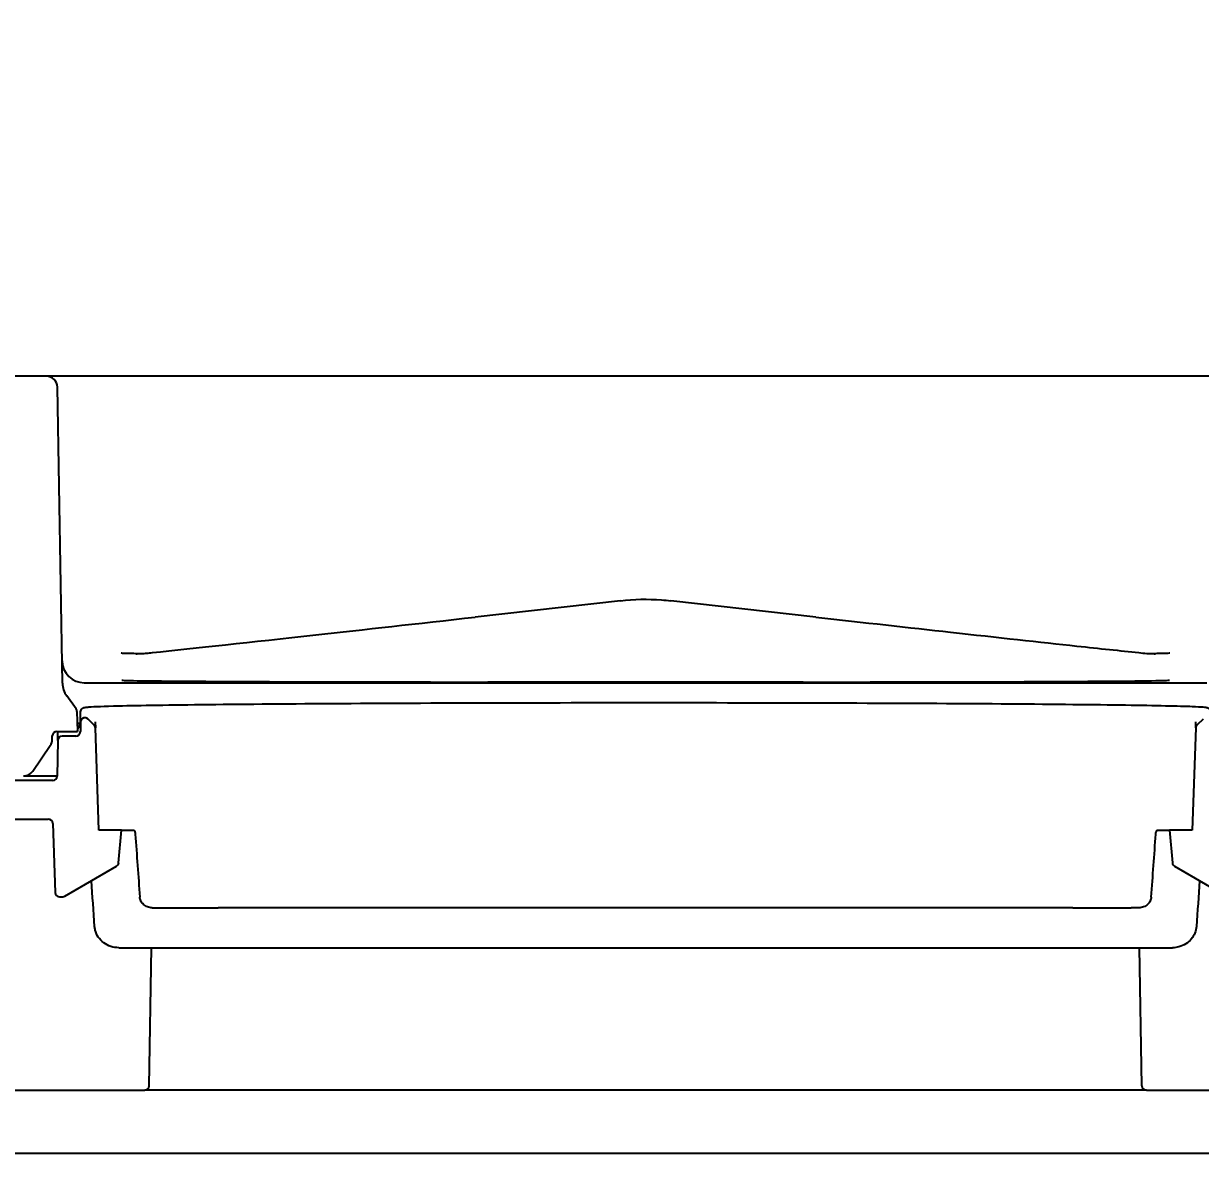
# Model space of a CAD drawing. Header units: millimetres. Extents: x 68 to 2000, y 100 to 2870.
# Drawn here: x 721.4 to 774.4, y 2695.2 to 2746 of the extents above; entities that cross this region are included whole.
import ezdxf

# ---------------------------------------------------------------- set-up
doc = ezdxf.new("R2010")
doc.units = ezdxf.units.MM
doc.header["$LTSCALE"] = 10
for name, color, linetype, lineweight in [('_Sichtbarkanten', 7, 'Continuous', 25), ('Bemaßung (ISO)', 7, 'Continuous', 25), ('Schraffur (ISO)', 7, 'Continuous', 13)]:
    doc.layers.add(name, color=color, linetype=linetype, lineweight=lineweight)
doc.styles.add('Notiztext (DIN)', font='verdana.ttf')
doc.dimstyles.new('Standard (DIN)', dxfattribs={"dimscale": 10, "dimtxt": 2.5, "dimasz": 2.5, "dimexe": 2, "dimexo": 4, "dimgap": 0.5, "dimtad": 1, "dimdec": 1, "dimrnd": 1e-08, "dimtxsty": 'Notiztext (DIN)', "dimcen": 0.09, "dimclrd": 256, "dimclre": 256, "dimclrt": 256, "dimadec": 0, "dimazin": 2, "dimtfac": 1, "dimtmove": 0, "dimatfit": 3, "dimfxl": 0, "dimtolj": 1, "dimtzin": 0, "dimlwd": -1, "dimlwe": -1, "dimarcsym": 0})

# ---------------------------------------------------------------- blocks, each defined once
blk = doc.blocks.new('*D81')
at = {"layer": 'Bemaßung (ISO)', "transparency": 16777216}
for p, q in [((689.279, 2770.16), (689.279, 2816.027)), ((799.279, 2770.16), (799.279, 2816.027)), ((774.279, 2796.027), (714.279, 2796.027))]:
    blk.add_line(p, q, dxfattribs=at)
for points in [[(714.279, 2800.194), (714.279, 2791.861), (689.279, 2796.027)], [(774.279, 2800.194), (774.279, 2791.861), (799.279, 2796.027)]]:
    blk.add_solid(points, dxfattribs=at)
at = {"layer": 'Defpoints', "color": 0, "transparency": 16777216}
for p in [(689.279, 2796.027), (689.279, 2730.16), (799.279, 2730.16)]:
    blk.add_point(p, dxfattribs=at)
at = {"layer": 'Bemaßung (ISO)', "transparency": 16777216, "insert": (717.242, 2827.052), "char_height": 25, "attachment_point": 1, "style": 'Notiztext (DIN)'}
blk.add_mtext('\\A1;110', dxfattribs=at)

msp = doc.modelspace()

# ---------------------------------------------------------------- hatches: boundary and pattern name
at = {"layer": 'Schraffur (ISO)'}
h = msp.add_hatch(dxfattribs=at)
h.set_pattern_fill('ANSI31', color=256, scale=254, angle=15, style=0)
h.set_pattern_definition([(60, (0, 0), (-27.4963, 15.875), [])])
edge = h.paths.add_edge_path()
edge.add_line((703.759, 2709.647), (703.917, 2715.673))
edge.add_ellipse((704.417, 2715.66), major_axis=(-0.5, 0.013), ratio=1, start_angle=271.5, end_angle=360, ccw=False)
edge.add_line((704.417, 2716.16), (718.345, 2716.16))
edge.add_ellipse((718.345, 2715.66), major_axis=(0, 0.5), ratio=1, start_angle=271, end_angle=360, ccw=False)
edge.add_line((718.845, 2715.669), (718.885, 2713.352))
edge.add_ellipse((719.385, 2713.36), major_axis=(-0.5, -0.009), ratio=1, start_angle=0, end_angle=89)
edge.add_line((719.385, 2712.86), (719.983, 2712.86))
edge.add_ellipse((719.983, 2712.66), major_axis=(0, 0.2), ratio=1, start_angle=271, end_angle=360, ccw=False)
edge.add_line((720.183, 2712.664), (720.188, 2712.357))
edge.add_ellipse((720.388, 2712.36), major_axis=(-0.2, -0.003), ratio=1, start_angle=0, end_angle=89)
edge.add_line((720.388, 2712.16), (721.416, 2712.16))
edge.add_ellipse((721.416, 2712.66), major_axis=(0, -0.5), ratio=1, start_angle=0, end_angle=55.6192)
edge.add_line((721.828, 2712.378), (722.621, 2713.536))
edge.add_ellipse((722.208, 2713.819), major_axis=(0.413, -0.282), ratio=1, start_angle=0, end_angle=33.3808)
edge.add_line((722.708, 2713.81), (722.711, 2713.964))
edge.add_ellipse((722.911, 2713.96), major_axis=(-0.2, 0.003), ratio=1, start_angle=271, end_angle=360, ccw=False)
edge.add_line((722.911, 2714.16), (723.839, 2714.16))
edge.add_line((723.839, 2714.16), (723.823, 2715.071))
edge.add_ellipse((723.623, 2715.067), major_axis=(0.162, 0.118), ratio=1, start_angle=324.9682, end_angle=360)
edge.add_line((723.785, 2715.185), (723.362, 2715.766))
edge.add_ellipse((724.171, 2716.354), major_axis=(-0.809, -0.588), ratio=1, start_angle=324.9682, end_angle=360, ccw=False)
edge.add_line((723.171, 2716.337), (722.938, 2729.669))
edge.add_ellipse((722.438, 2729.66), major_axis=(0.5, 0.009), ratio=1, start_angle=0, end_angle=89)
edge.add_line((722.438, 2730.16), (719.921, 2730.16))
edge.add_ellipse((719.921, 2729.66), major_axis=(0, 0.5), ratio=1, start_angle=0, end_angle=89)
edge.add_line((719.421, 2729.669), (719.279, 2721.567))
edge.add_line((719.279, 2721.567), (719.255, 2720.143))
edge.add_ellipse((718.255, 2720.16), major_axis=(1, -0.017), ratio=1, start_angle=349.463, end_angle=360, ccw=False)
edge.add_ellipse((718.255, 2720.16), major_axis=(0.98, -0.2), ratio=1, start_angle=281.537, end_angle=360, ccw=False)
edge.add_line((718.255, 2719.16), (701.904, 2719.16))
edge.add_ellipse((701.904, 2718.16), major_axis=(0, 1), ratio=1, start_angle=0, end_angle=88.5)
edge.add_line((700.904, 2718.187), (700.668, 2709.16))
edge.add_line((700.668, 2709.16), (703.259, 2709.16))
edge.add_ellipse((703.259, 2709.66), major_axis=(0, -0.5), ratio=1, start_angle=0, end_angle=88.5)
edge = h.paths.add_edge_path()
edge.add_line((782.929, 2716.36), (790.929, 2716.36))
edge.add_line((790.929, 2716.36), (790.929, 2716.16))
edge.add_line((790.929, 2716.16), (794.442, 2716.16))
edge.add_ellipse((794.442, 2715.66), major_axis=(0, 0.5), ratio=1, start_angle=271.5, end_angle=360, ccw=False)
edge.add_line((794.942, 2715.673), (795.1, 2709.647))
edge.add_ellipse((795.6, 2709.66), major_axis=(-0.5, -0.013), ratio=1, start_angle=0, end_angle=88.5)
edge.add_line((795.6, 2709.16), (798.191, 2709.16))
edge.add_line((798.191, 2709.16), (797.955, 2718.187))
edge.add_ellipse((796.955, 2718.16), major_axis=(1, 0.026), ratio=1, start_angle=0, end_angle=88.5)
edge.add_line((796.955, 2719.16), (780.604, 2719.16))
edge.add_ellipse((780.604, 2720.16), major_axis=(0, -1), ratio=1, start_angle=281.537, end_angle=360, ccw=False)
edge.add_ellipse((780.604, 2720.16), major_axis=(-0.98, -0.2), ratio=1, start_angle=349.463, end_angle=360, ccw=False)
edge.add_line((779.604, 2720.143), (779.579, 2721.567))
edge.add_line((779.579, 2721.567), (779.438, 2729.669))
edge.add_ellipse((778.938, 2729.66), major_axis=(0.5, 0.009), ratio=1, start_angle=0, end_angle=89)
edge.add_line((778.938, 2730.16), (776.421, 2730.16))
edge.add_ellipse((776.421, 2729.66), major_axis=(0, 0.5), ratio=1, start_angle=0, end_angle=89)
edge.add_line((775.921, 2729.669), (775.688, 2716.337))
edge.add_ellipse((774.688, 2716.354), major_axis=(0.809, -0.588), ratio=1, start_angle=0, end_angle=35.0318, ccw=False)
edge.add_line((775.497, 2715.766), (775.074, 2715.185))
edge.add_ellipse((775.236, 2715.067), major_axis=(-0.162, 0.118), ratio=1, start_angle=0, end_angle=35.0318)
edge.add_line((775.036, 2715.071), (775.02, 2714.16))
edge.add_line((775.02, 2714.16), (775.948, 2714.16))
edge.add_ellipse((775.948, 2713.96), major_axis=(0.2, 0.003), ratio=1, start_angle=0, end_angle=89, ccw=False)
edge.add_line((776.148, 2713.964), (776.151, 2713.81))
edge.add_ellipse((776.651, 2713.819), major_axis=(-0.5, -0.009), ratio=1, start_angle=0, end_angle=33.3808)
edge.add_line((776.238, 2713.536), (777.031, 2712.378))
edge.add_ellipse((777.443, 2712.66), major_axis=(-0.413, -0.282), ratio=1, start_angle=0, end_angle=55.6192)
edge.add_line((777.443, 2712.16), (778.471, 2712.16))
edge.add_ellipse((778.471, 2712.36), major_axis=(0, -0.2), ratio=1, start_angle=0, end_angle=89)
edge.add_line((778.671, 2712.357), (778.676, 2712.664))
edge.add_ellipse((778.876, 2712.66), major_axis=(-0.2, 0.003), ratio=1, start_angle=271, end_angle=360, ccw=False)
edge.add_line((778.876, 2712.86), (779.474, 2712.86))
edge.add_ellipse((779.474, 2713.36), major_axis=(0, -0.5), ratio=1, start_angle=0, end_angle=89)
edge.add_line((779.974, 2713.352), (780.014, 2715.669))
edge.add_ellipse((780.514, 2715.66), major_axis=(-0.5, 0.009), ratio=1, start_angle=271, end_angle=360, ccw=False)
edge.add_line((780.514, 2716.16), (782.929, 2716.16))
edge.add_line((782.929, 2716.16), (782.929, 2716.36))
h = msp.add_hatch(dxfattribs=at)
h.set_pattern_fill('ANSI31', color=256, scale=254, angle=90.0002, style=0)
h.set_pattern_definition([(135.0002, (0, 0), (-22.45056, -22.45072), [])])
edge = h.paths.add_edge_path()
edge.add_line((701.169, 2698.502), (701.292, 2705.519))
edge.add_spline(control_points=[(701.292, 2705.519), (701.293, 2705.582), (701.306, 2705.644), (701.354, 2705.761), (701.39, 2705.815), (701.482, 2705.908), (701.538, 2705.946), (701.66, 2705.997), (701.726, 2706.01), (701.792, 2706.01)], knot_values=[-0.077926, -0.077926, -0.077926, -0.077926, -0.059095, -0.059095, -0.039837, -0.039837, -0.019808, -0.019808, -0.000018, -0.000018, -0.000018, -0.000018], degree=3, periodic=0)
edge.add_line((701.792, 2706.01), (704.591, 2706.01))
edge.add_ellipse((704.591, 2708.51), major_axis=(0, -2.5), ratio=1, start_angle=0, end_angle=89)
edge.add_line((707.091, 2708.467), (707.113, 2709.719))
edge.add_ellipse((707.613, 2709.71), major_axis=(-0.5, 0.009), ratio=1, start_angle=271, end_angle=360, ccw=False)
edge.add_line((707.613, 2710.21), (722.531, 2710.21))
edge.add_ellipse((722.531, 2710.01), major_axis=(0, 0.2), ratio=1, start_angle=272, end_angle=360, ccw=False)
edge.add_line((722.73, 2710.017), (722.839, 2706.918))
edge.add_ellipse((723.039, 2706.925), major_axis=(-0.2, -0.007), ratio=1, start_angle=0, end_angle=88)
edge.add_line((723.039, 2706.725), (723.178, 2706.725))
edge.add_ellipse((723.178, 2706.925), major_axis=(0, -0.2), ratio=1, start_angle=0, end_angle=30)
edge.add_line((723.278, 2706.752), (725.601, 2708.093))
edge.add_ellipse((725.501, 2708.267), major_axis=(0.1, -0.173), ratio=1, start_angle=0, end_angle=55)
edge.add_line((725.7, 2708.249), (725.829, 2709.725))
edge.add_line((725.829, 2709.725), (724.811, 2709.725))
edge.add_line((724.811, 2709.725), (724.65, 2714.33))
edge.add_ellipse((724.45, 2714.323), major_axis=(-0.007, 0.2), ratio=1, start_angle=270.0089, end_angle=314.0047)
edge.add_line((724.589, 2714.467), (724.32, 2714.726))
edge.add_ellipse((724.181, 2714.582), major_axis=(0, 0.2), ratio=1, start_angle=315.9689, end_angle=448.9657)
edge.add_line((723.981, 2714.586), (723.974, 2714.157))
edge.add_ellipse((723.774, 2714.16), major_axis=(0, -0.2), ratio=1, start_angle=359.9999, end_angle=449, ccw=False)
edge.add_line((723.774, 2713.96), (723.161, 2713.96))
edge.add_ellipse((723.161, 2713.76), major_axis=(0.003, 0.2), ratio=1, start_angle=0.9999, end_angle=89.9971)
edge.add_line((722.961, 2713.764), (722.933, 2712.157))
edge.add_ellipse((722.733, 2712.16), major_axis=(0.2, -0.003), ratio=1, start_angle=271, end_angle=360, ccw=False)
edge.add_line((722.733, 2711.96), (718.626, 2711.96))
edge.add_ellipse((718.626, 2712.16), major_axis=(0, -0.2), ratio=1, start_angle=271, end_angle=360, ccw=False)
edge.add_line((718.426, 2712.157), (718.42, 2712.514))
edge.add_ellipse((718.22, 2712.51), major_axis=(0.2, 0.003), ratio=1, start_angle=0, end_angle=89)
edge.add_line((718.22, 2712.71), (706.032, 2712.71))
edge.add_ellipse((706.032, 2710.71), major_axis=(0, 2), ratio=1, start_angle=0, end_angle=88)
edge.add_line((704.033, 2710.78), (703.994, 2709.675))
edge.add_ellipse((702.995, 2709.71), major_axis=(0.999, -0.035), ratio=1, start_angle=272, end_angle=360, ccw=False)
edge.add_line((702.995, 2708.71), (693.582, 2708.71))
edge.add_spline(control_points=[(693.582, 2708.71), (693.461, 2708.71), (693.34, 2708.699), (693.072, 2708.65), (692.926, 2708.606), (692.551, 2708.443), (692.336, 2708.296), (691.97, 2707.924), (691.824, 2707.7), (691.635, 2707.228), (691.586, 2706.988), (691.582, 2706.745)], knot_values=[-0.317719, -0.317719, -0.317719, -0.317719, -0.28141, -0.28141, -0.235928, -0.235928, -0.158644, -0.158644, -0.0792, -0.0792, -0.006218, -0.006218, -0.006218, -0.006218], degree=3, periodic=0)
edge.add_line((691.582, 2706.745), (691.429, 2698.01))
edge.add_line((691.429, 2698.01), (692.84, 2698.01))
edge.add_spline(control_points=[(692.84, 2698.01), (692.891, 2698.01), (692.942, 2698.018), (693.042, 2698.049), (693.09, 2698.074), (693.188, 2698.145), (693.233, 2698.194), (693.294, 2698.294), (693.313, 2698.34), (693.325, 2698.389)], knot_values=[-0.071228, -0.071228, -0.071228, -0.071228, -0.055992, -0.055992, -0.039804, -0.039804, -0.019813, -0.019813, -0.004809, -0.004809, -0.004809, -0.004809], degree=3, periodic=0)
edge.add_line((693.325, 2698.389), (694.09, 2701.436))
edge.add_spline(control_points=[(694.09, 2701.436), (694.137, 2701.621), (694.173, 2701.808), (694.223, 2702.186), (694.237, 2702.376), (694.24, 2702.567)], knot_values=[-0.114374, -0.114374, -0.114374, -0.114374, -0.057212, -0.057212, -0.000059, -0.000059, -0.000059, -0.000059], degree=3, periodic=0)
edge.add_line((694.24, 2702.567), (694.292, 2705.519))
edge.add_spline(control_points=[(694.292, 2705.519), (694.293, 2705.582), (694.306, 2705.644), (694.354, 2705.761), (694.39, 2705.815), (694.482, 2705.908), (694.538, 2705.946), (694.66, 2705.997), (694.726, 2706.01), (694.792, 2706.01)], knot_values=[-0.077915, -0.077915, -0.077915, -0.077915, -0.059094, -0.059094, -0.039837, -0.039837, -0.019808, -0.019808, -0.000002, -0.000002, -0.000002, -0.000002], degree=3, periodic=0)
edge.add_line((694.792, 2706.01), (698.067, 2706.01))
edge.add_spline(control_points=[(698.067, 2706.01), (698.105, 2706.01), (698.143, 2706.006), (698.22, 2705.988), (698.258, 2705.974), (698.352, 2705.926), (698.404, 2705.886), (698.489, 2705.787), (698.522, 2705.729), (698.558, 2705.618), (698.566, 2705.569), (698.567, 2705.519)], knot_values=[-0.082684, -0.082684, -0.082684, -0.082684, -0.071275, -0.071275, -0.05908, -0.05908, -0.039637, -0.039637, -0.019781, -0.019781, -0.00481, -0.00481, -0.00481, -0.00481], degree=3, periodic=0)
edge.add_line((698.567, 2705.519), (698.619, 2702.567))
edge.add_spline(control_points=[(698.619, 2702.567), (698.622, 2702.376), (698.636, 2702.186), (698.686, 2701.808), (698.722, 2701.621), (698.768, 2701.436)], knot_values=[-0.119116, -0.119116, -0.119116, -0.119116, -0.061968, -0.061968, -0.004817, -0.004817, -0.004817, -0.004817], degree=3, periodic=0)
edge.add_line((698.768, 2701.436), (699.534, 2698.389))
edge.add_spline(control_points=[(699.534, 2698.389), (699.542, 2698.355), (699.554, 2698.322), (699.593, 2698.242), (699.625, 2698.197), (699.71, 2698.111), (699.765, 2698.074), (699.887, 2698.023), (699.953, 2698.01), (700.019, 2698.01)], knot_values=[-0.066463, -0.066463, -0.066463, -0.066463, -0.056025, -0.056025, -0.039631, -0.039631, -0.019833, -0.019833, -0.000038, -0.000038, -0.000038, -0.000038], degree=3, periodic=0)
edge.add_line((700.019, 2698.01), (700.669, 2698.01))
edge.add_spline(control_points=[(700.669, 2698.01), (700.732, 2698.01), (700.794, 2698.022), (700.912, 2698.069), (700.967, 2698.103), (701.062, 2698.194), (701.101, 2698.249), (701.154, 2698.37), (701.168, 2698.436), (701.169, 2698.502)], knot_values=[-0.077919, -0.077919, -0.077919, -0.077919, -0.059095, -0.059095, -0.039837, -0.039837, -0.019808, -0.019808, 0, 0, 0, 0], degree=3, periodic=0)
edge = h.paths.add_edge_path()
edge.add_line((774.539, 2714.726), (774.27, 2714.467))
edge.add_ellipse((774.409, 2714.323), major_axis=(0.007, 0.2), ratio=1, start_angle=45.9953, end_angle=89.9911)
edge.add_line((774.209, 2714.33), (774.048, 2709.725))
edge.add_line((774.048, 2709.725), (773.029, 2709.725))
edge.add_line((773.029, 2709.725), (773.159, 2708.249))
edge.add_ellipse((773.358, 2708.267), major_axis=(-0.199, -0.017), ratio=1, start_angle=0, end_angle=55)
edge.add_line((773.258, 2708.093), (775.581, 2706.752))
edge.add_ellipse((775.681, 2706.925), major_axis=(-0.1, -0.173), ratio=1, start_angle=0, end_angle=30)
edge.add_line((775.681, 2706.725), (775.82, 2706.725))
edge.add_ellipse((775.82, 2706.925), major_axis=(0, -0.2), ratio=1, start_angle=0, end_angle=88)
edge.add_line((776.02, 2706.918), (776.128, 2710.017))
edge.add_ellipse((776.328, 2710.01), major_axis=(-0.2, 0.007), ratio=1, start_angle=272, end_angle=360, ccw=False)
edge.add_line((776.328, 2710.21), (781.429, 2710.21))
edge.add_line((781.429, 2710.21), (781.429, 2710.01))
edge.add_line((781.429, 2710.01), (787.429, 2710.01))
edge.add_line((787.429, 2710.01), (787.429, 2710.21))
edge.add_line((787.429, 2710.21), (791.246, 2710.21))
edge.add_ellipse((791.246, 2709.71), major_axis=(0, 0.5), ratio=1, start_angle=271, end_angle=360, ccw=False)
edge.add_line((791.746, 2709.719), (791.768, 2708.467))
edge.add_ellipse((794.268, 2708.51), major_axis=(-2.5, -0.044), ratio=1, start_angle=0, end_angle=89)
edge.add_line((794.268, 2706.01), (797.067, 2706.01))
edge.add_spline(control_points=[(797.067, 2706.01), (797.13, 2706.01), (797.192, 2705.999), (797.31, 2705.952), (797.365, 2705.917), (797.46, 2705.827), (797.499, 2705.772), (797.552, 2705.65), (797.566, 2705.585), (797.567, 2705.519)], knot_values=[-0.077908, -0.077908, -0.077908, -0.077908, -0.059094, -0.059094, -0.039837, -0.039837, -0.019808, -0.019808, 0, 0, 0, 0], degree=3, periodic=0)
edge.add_line((797.567, 2705.519), (797.69, 2698.502))
edge.add_spline(control_points=[(797.69, 2698.502), (797.691, 2698.439), (797.704, 2698.377), (797.752, 2698.26), (797.788, 2698.206), (797.88, 2698.112), (797.936, 2698.074), (798.058, 2698.023), (798.124, 2698.01), (798.19, 2698.01)], knot_values=[-0.077923, -0.077923, -0.077923, -0.077923, -0.059094, -0.059094, -0.039837, -0.039837, -0.019808, -0.019808, -0.000004, -0.000004, -0.000004, -0.000004], degree=3, periodic=0)
edge.add_line((798.19, 2698.01), (798.84, 2698.01))
edge.add_spline(control_points=[(798.84, 2698.01), (798.891, 2698.01), (798.942, 2698.018), (799.042, 2698.05), (799.09, 2698.074), (799.188, 2698.145), (799.233, 2698.194), (799.294, 2698.294), (799.313, 2698.34), (799.325, 2698.389)], knot_values=[-0.071234, -0.071234, -0.071234, -0.071234, -0.055982, -0.055982, -0.039804, -0.039804, -0.019813, -0.019813, -0.004811, -0.004811, -0.004811, -0.004811], degree=3, periodic=0)
edge.add_line((799.325, 2698.389), (800.09, 2701.436))
edge.add_spline(control_points=[(800.09, 2701.436), (800.135, 2701.613), (800.17, 2701.793), (800.221, 2702.17), (800.237, 2702.368), (800.24, 2702.567)], knot_values=[-0.114349, -0.114349, -0.114349, -0.114349, -0.059591, -0.059591, -0.000054, -0.000054, -0.000054, -0.000054], degree=3, periodic=0)
edge.add_line((800.24, 2702.567), (800.292, 2705.519))
edge.add_spline(control_points=[(800.292, 2705.519), (800.292, 2705.541), (800.294, 2705.562), (800.303, 2705.624), (800.314, 2705.664), (800.354, 2705.761), (800.39, 2705.815), (800.482, 2705.908), (800.538, 2705.946), (800.66, 2705.997), (800.726, 2706.01), (800.792, 2706.01)], knot_values=[-0.077884, -0.077884, -0.077884, -0.077884, -0.071355, -0.071355, -0.059094, -0.059094, -0.039837, -0.039837, -0.019808, -0.019808, -0.000005, -0.000005, -0.000005, -0.000005], degree=3, periodic=0)
edge.add_line((800.792, 2706.01), (804.067, 2706.01))
edge.add_spline(control_points=[(804.067, 2706.01), (804.13, 2706.01), (804.192, 2705.999), (804.31, 2705.952), (804.365, 2705.917), (804.46, 2705.827), (804.499, 2705.772), (804.552, 2705.65), (804.566, 2705.585), (804.567, 2705.519)], knot_values=[-0.077913, -0.077913, -0.077913, -0.077913, -0.059094, -0.059094, -0.039837, -0.039837, -0.019808, -0.019808, 0, 0, 0, 0], degree=3, periodic=0)
edge.add_line((804.567, 2705.519), (804.619, 2702.567))
edge.add_spline(control_points=[(804.619, 2702.567), (804.622, 2702.384), (804.635, 2702.202), (804.683, 2701.824), (804.72, 2701.629), (804.768, 2701.436)], knot_values=[-0.114369, -0.114369, -0.114369, -0.114369, -0.0596, -0.0596, -0.000051, -0.000051, -0.000051, -0.000051], degree=3, periodic=0)
edge.add_line((804.768, 2701.436), (805.534, 2698.389))
edge.add_spline(control_points=[(805.534, 2698.389), (805.542, 2698.355), (805.554, 2698.322), (805.593, 2698.242), (805.625, 2698.197), (805.71, 2698.111), (805.765, 2698.074), (805.887, 2698.023), (805.953, 2698.01), (806.018, 2698.01)], knot_values=[-0.066483, -0.066483, -0.066483, -0.066483, -0.056035, -0.056035, -0.039632, -0.039632, -0.019833, -0.019833, -0.000062, -0.000062, -0.000062, -0.000062], degree=3, periodic=0)
edge.add_line((806.018, 2698.01), (807.429, 2698.01))
edge.add_line((807.429, 2698.01), (807.277, 2706.745))
edge.add_spline(control_points=[(807.277, 2706.745), (807.273, 2706.996), (807.221, 2707.244), (807.027, 2707.713), (806.884, 2707.929), (806.517, 2708.303), (806.293, 2708.454), (805.803, 2708.658), (805.541, 2708.71), (805.277, 2708.71)], knot_values=[-0.311652, -0.311652, -0.311652, -0.311652, -0.236377, -0.236377, -0.159348, -0.159348, -0.079233, -0.079233, -0.000008, -0.000008, -0.000008, -0.000008], degree=3, periodic=0)
edge.add_line((805.277, 2708.71), (795.864, 2708.71))
edge.add_ellipse((795.864, 2709.71), major_axis=(0, -1), ratio=1, start_angle=272, end_angle=360, ccw=False)
edge.add_line((794.865, 2709.675), (794.826, 2710.78))
edge.add_ellipse((792.827, 2710.71), major_axis=(1.999, 0.07), ratio=1, start_angle=0, end_angle=88)
edge.add_line((792.827, 2712.71), (780.639, 2712.71))
edge.add_ellipse((780.639, 2712.51), major_axis=(0, 0.2), ratio=1, start_angle=0, end_angle=89)
edge.add_line((780.439, 2712.514), (780.433, 2712.157))
edge.add_ellipse((780.233, 2712.16), major_axis=(0.2, -0.003), ratio=1, start_angle=271, end_angle=360, ccw=False)
edge.add_line((780.233, 2711.96), (776.126, 2711.96))
edge.add_ellipse((776.126, 2712.16), major_axis=(0, -0.2), ratio=1, start_angle=271, end_angle=360, ccw=False)
edge.add_line((775.926, 2712.157), (775.898, 2713.764))
edge.add_ellipse((775.698, 2713.76), major_axis=(-0.003, 0.2), ratio=1, start_angle=270.0029, end_angle=359.0001)
edge.add_line((775.698, 2713.96), (775.085, 2713.96))
edge.add_ellipse((775.085, 2714.16), major_axis=(0, -0.2), ratio=1, start_angle=271, end_angle=360.0001, ccw=False)
edge.add_line((774.885, 2714.157), (774.878, 2714.586))
edge.add_ellipse((774.678, 2714.582), major_axis=(0, 0.2), ratio=1, start_angle=271.0343, end_angle=404.0311)

# ---------------------------------------------------------------- linework, layer by layer
at = {"layer": '_Sichtbarkanten'}
for p, q in [((722.438, 2730.16), (719.921, 2730.16)), ((774.421, 2730.16), (724.438, 2730.16)), ((723.171, 2716.337), (722.938, 2729.669)), ((748.298, 2720.055), (741.759, 2719.317)), ((757.1, 2719.317), (750.561, 2720.055)), ((756.529, 2716.391), (742.329, 2716.391)), ((723.785, 2715.185), (723.362, 2715.766)), ((723.823, 2715.071), (723.839, 2714.16)), ((723.974, 2714.491), (723.983, 2715.048)), ((723.844, 2714.512), (723.839, 2714.16)), ((723.981, 2714.586), (723.974, 2714.157)), ((724.589, 2714.467), (724.32, 2714.726)), ((724.589, 2714.467), (724.589, 2714.467)), ((724.64, 2714.598), (724.65, 2714.33)), ((774.209, 2714.33), (774.219, 2714.598)), ((774.539, 2714.726), (774.27, 2714.467)), ((722.708, 2713.81), (722.711, 2713.964)), ((722.911, 2714.16), (723.839, 2714.16)), ((722.961, 2713.764), (722.967, 2714.098)), ((723.774, 2713.96), (723.161, 2713.96)), ((724.811, 2709.725), (724.65, 2714.33)), ((774.209, 2714.33), (774.048, 2709.725)), ((721.828, 2712.378), (722.621, 2713.536)), ((722.961, 2713.764), (722.933, 2712.157)), ((722.733, 2711.96), (718.626, 2711.96)), ((721.416, 2712.16), (722.933, 2712.16)), ((707.613, 2710.21), (722.531, 2710.21)), ((722.73, 2710.017), (722.839, 2706.918)), ((725.829, 2709.725), (724.811, 2709.725)), ((725.7, 2708.249), (725.829, 2709.725)), ((725.829, 2709.725), (726.368, 2709.725)), ((772.491, 2709.725), (773.029, 2709.725)), ((774.048, 2709.725), (773.029, 2709.725)), ((773.029, 2709.725), (773.159, 2708.249)), ((723.278, 2706.752), (725.601, 2708.093)), ((773.258, 2708.093), (775.581, 2706.752)), ((723.039, 2706.725), (723.178, 2706.725)), ((727.209, 2706.225), (727.555, 2706.225)), ((768.674, 2706.225), (730.184, 2706.225)), ((771.65, 2706.225), (771.304, 2706.225)), ((725.703, 2704.425), (727.601, 2704.425)), ((727.073, 2698.207), (727.181, 2704.425)), ((730.048, 2704.425), (768.811, 2704.425)), ((771.258, 2704.425), (773.156, 2704.425)), ((771.786, 2698.207), (771.678, 2704.425)), ((719.986, 2698.01), (726.873, 2698.01)), ((771.986, 2698.01), (778.873, 2698.01)), ((788.779, 2695.16), (708.779, 2695.16))]:
    msp.add_line(p, q, dxfattribs=at)
for centre, radius, start, end in [((722.438, 2729.66), 0.5, 1, 90), ((724.153, 2717.36), 1, 181, 270), ((724.171, 2716.354), 1, 180.9999, 216.0317), ((723.623, 2715.067), 0.2, 0.9999, 36.0317), ((722.911, 2713.96), 0.2, 90.0011, 179.0011), ((722.208, 2713.819), 0.5, 325.6192, 359), ((721.416, 2712.66), 0.5, 270, 325.6192), ((722.733, 2712.16), 0.2, 270, 359), ((722.531, 2710.01), 0.2, 2, 90), ((725.501, 2708.267), 0.2, 300, 355), ((773.358, 2708.267), 0.2, 185, 240), ((723.039, 2706.925), 0.2, 182, 270), ((723.178, 2706.925), 0.2, 270, 300), ((726.873, 2698.21), 0.2, 270, 359), ((771.986, 2698.21), 0.2, 181, 270)]:
    msp.add_arc(centre, radius, start, end, dxfattribs=at)
for centre, major_axis, ratio, start_param, end_param in [((749.994, 2715.091), (0.568, 4.964), 0.356092, 0.000541, 0.000545), ((728.843, 2714.512), (-5, 0), 0.008726, 6.181969, 6.283059), ((724.181, 2714.582), (0, 0.2), 0.999964, 5.51468, 7.83593), ((724.45, 2714.323), (-0.007, 0.2), 0.999962, 4.712545, 5.480397), ((774.409, 2714.323), (0.007, 0.2), 0.999962, 0.802788, 1.57064), ((723.161, 2713.76), (0.003, 0.2), 0.999962, 0.017453, 1.570746), ((723.167, 2714.094), (-0.2, 0.003), 0.999962, 6.282881, 6.283185), ((723.774, 2714.16), (0, -0.2), 0.999962, 6.283184, 7.836529), ((2728.64, 2850.547), (-2007.187, 0), 0.996195, 0.070576, 0.071998), ((-1229.781, 2850.547), (2007.187, 0), 0.996195, 6.211187, 6.212609), ((727.562, 2706.225), (-3.001, 0), 0.00001, 1.56831, 2.633746), ((771.297, 2706.225), (-3.001, 0), 0.00001, 0.507863, 1.573284)]:
    msp.add_ellipse(centre, major_axis=major_axis, ratio=ratio, start_param=start_param, end_param=end_param, dxfattribs=at)
for points, knots in [([(724.438, 2730.16), (724.323, 2730.16), (724.208, 2730.16), (724.094, 2730.16), (723.98, 2730.16), (723.866, 2730.16), (723.755, 2730.16), (723.645, 2730.16), (723.538, 2730.16), (723.436, 2730.16), (723.335, 2730.16), (723.24, 2730.16), (723.151, 2730.16), (723.062, 2730.16), (722.98, 2730.16), (722.905, 2730.16), (722.83, 2730.16), (722.763, 2730.16), (722.705, 2730.16), (722.646, 2730.16), (722.596, 2730.16), (722.557, 2730.16), (722.517, 2730.16), (722.487, 2730.16), (722.467, 2730.16), (722.448, 2730.16), (722.438, 2730.16), (722.438, 2730.16)], [0, 0, 0, 0, 0.111111, 0.111111, 0.111111, 0.222222, 0.222222, 0.222222, 0.333333, 0.333333, 0.333333, 0.444444, 0.444444, 0.444444, 0.555556, 0.555556, 0.555556, 0.666667, 0.666667, 0.666667, 0.777778, 0.777778, 0.777778, 0.888889, 0.888889, 0.888889, 1, 1, 1, 1]), ([(776.421, 2730.16), (776.421, 2730.16), (776.411, 2730.16), (776.392, 2730.16), (776.372, 2730.16), (776.342, 2730.16), (776.302, 2730.16), (776.263, 2730.16), (776.213, 2730.16), (776.154, 2730.16), (776.096, 2730.16), (776.028, 2730.16), (775.954, 2730.16), (775.879, 2730.16), (775.797, 2730.16), (775.708, 2730.16), (775.619, 2730.16), (775.524, 2730.16), (775.422, 2730.16), (775.321, 2730.16), (775.214, 2730.16), (775.104, 2730.16), (774.993, 2730.16), (774.879, 2730.16), (774.765, 2730.16), (774.65, 2730.16), (774.536, 2730.16), (774.421, 2730.16)], [0, 0, 0, 0, 0.111111, 0.111111, 0.111111, 0.222222, 0.222222, 0.222222, 0.333333, 0.333333, 0.333333, 0.444444, 0.444444, 0.444444, 0.555556, 0.555556, 0.555556, 0.666667, 0.666667, 0.666667, 0.777778, 0.777778, 0.777778, 0.888889, 0.888889, 0.888889, 1, 1, 1, 1]), ([(748.298, 2720.055), (748.901, 2720.123), (749.538, 2720.137), (750.287, 2720.083), (750.425, 2720.07), (750.561, 2720.055)], [0, 0, 0, 0, 0.1852799, 0.1852799, 0.2271027, 0.2271027, 0.2271027, 0.2271027]), ([(727.217, 2717.715), (729.141, 2717.919), (731.642, 2718.19), (736.727, 2718.752), (739.158, 2719.023), (741.759, 2719.317)], [0, 0, 0, 0, 1.152616, 1.152616, 1.993126, 1.993126, 1.993126, 1.993126]), ([(757.1, 2719.317), (759.265, 2719.073), (761.312, 2718.844), (765.29, 2718.402), (767.205, 2718.192), (769.881, 2717.903), (770.813, 2717.803), (771.642, 2717.715)], [0, 0, 0, 0, 0.699776, 0.699776, 1.50085, 1.50085, 1.997907, 1.997907, 1.997907, 1.997907]), ([(725.815, 2717.702), (725.815, 2717.702), (725.821, 2717.701), (725.869, 2717.698), (725.959, 2717.695), (726.251, 2717.687), (726.484, 2717.683), (726.779, 2717.679)], [0.1328815, 0.1328815, 0.1328815, 0.1328815, 0.1802876, 0.1802876, 0.3749347, 0.3749347, 0.6293764, 0.6293764, 0.6293764, 0.6293764]), ([(726.468, 2717.665), (726.468, 2717.665), (726.468, 2717.665), (726.472, 2717.665), (726.479, 2717.666), (726.503, 2717.666), (726.52, 2717.667), (726.574, 2717.668), (726.623, 2717.67), (726.732, 2717.676), (726.791, 2717.679), (726.926, 2717.688), (727.006, 2717.695), (727.129, 2717.706), (727.173, 2717.71), (727.217, 2717.715)], [0.1760195, 0.1760195, 0.1760195, 0.1760195, 0.180527, 0.180527, 0.1974998, 0.1974998, 0.212521, 0.212521, 0.2373036, 0.2373036, 0.2584372, 0.2584372, 0.283979, 0.283979, 0.2976026, 0.2976026, 0.2976026, 0.2976026]), ([(771.642, 2717.715), (771.766, 2717.702), (771.89, 2717.691), (772.072, 2717.679), (772.138, 2717.675), (772.251, 2717.67), (772.298, 2717.668), (772.357, 2717.666), (772.374, 2717.666), (772.389, 2717.665), (772.391, 2717.665), (772.391, 2717.665)], [0, 0, 0, 0, 0.0385995, 0.0385995, 0.0624386, 0.0624386, 0.0879482, 0.0879482, 0.1093175, 0.1093175, 0.1222554, 0.1222554, 0.1222554, 0.1222554]), ([(772.08, 2717.679), (772.45, 2717.684), (772.723, 2717.689), (772.953, 2717.697), (773.003, 2717.699), (773.038, 2717.701), (773.044, 2717.702), (773.044, 2717.702)], [0.2167752, 0.2167752, 0.2167752, 0.2167752, 0.5355906, 0.5355906, 0.6646718, 0.6646718, 0.7127552, 0.7127552, 0.7127552, 0.7127552]), ([(724.153, 2716.36), (724.463, 2716.36), (725.102, 2716.36), (726.124, 2716.36), (727.185, 2716.36), (728.292, 2716.36), (729.445, 2716.36), (730.651, 2716.36), (731.913, 2716.36), (733.225, 2716.36), (734.58, 2716.36), (736.008, 2716.36), (737.592, 2716.36), (739.439, 2716.36), (741.608, 2716.36), (744.059, 2716.36), (746.675, 2716.36), (749.314, 2716.36), (751.844, 2716.36), (753.396, 2716.36), (754.13, 2716.36)], [0, 0, 0, 0, 0.030303, 0.0606061, 0.0909091, 0.1212121, 0.1515152, 0.1818182, 0.2121212, 0.2424242, 0.2727273, 0.3030303, 0.3333333, 0.3636364, 0.3939394, 0.4242424, 0.4545455, 0.4848485, 0.5151515, 0.5453174, 0.5453174, 0.5453174, 0.5453174]), ([(725.836, 2716.471), (725.836, 2716.471), (725.842, 2716.471), (725.89, 2716.468), (725.98, 2716.464), (726.404, 2716.453), (726.921, 2716.445), (728.423, 2716.43), (729.485, 2716.423), (731.984, 2716.41), (733.455, 2716.404), (736.61, 2716.396), (738.335, 2716.394), (740.823, 2716.392), (741.577, 2716.391), (742.329, 2716.391)], [0.132827, 0.132827, 0.132827, 0.132827, 0.180095, 0.180095, 0.374367, 0.374367, 0.832512, 0.832512, 1.355942, 1.355942, 1.883022, 1.883022, 2.410565, 2.410565, 2.636314, 2.636314, 2.636314, 2.636314]), ([(754.13, 2716.36), (757.16, 2716.36), (760.142, 2716.36), (765.538, 2716.36), (768.02, 2716.36), (771.051, 2716.36), (771.896, 2716.36), (772.681, 2716.36)], [0, 0, 0, 0, 0.921623, 0.921623, 1.834061, 1.834061, 2.219613, 2.219613, 2.219613, 2.219613]), ([(756.529, 2716.391), (758.317, 2716.391), (760.127, 2716.393), (763.487, 2716.399), (765.082, 2716.403), (767.892, 2716.414), (769.142, 2716.421), (771.143, 2716.436), (771.92, 2716.445), (772.626, 2716.457), (772.788, 2716.461), (772.951, 2716.467), (772.993, 2716.469), (773.019, 2716.471), (773.023, 2716.471), (773.023, 2716.471)], [0, 0, 0, 0, 0.536257, 0.536257, 1.063634, 1.063634, 1.591248, 1.591248, 2.118594, 2.118594, 2.345882, 2.345882, 2.465133, 2.465133, 2.502635, 2.502635, 2.502635, 2.502635]), ([(772.681, 2716.36), (772.695, 2716.36), (773.071, 2716.36), (773.451, 2716.36), (773.791, 2716.36), (773.8, 2716.36)], [0.9382127, 0.9382127, 0.9382127, 0.9382127, 0.93939394, 0.96969697, 0.97049742, 0.97049742, 0.97049742, 0.97049742]), ([(723.983, 2715.048), (723.984, 2715.08), (723.993, 2715.111), (724.017, 2715.159), (724.032, 2715.177), (724.06, 2715.204), (724.073, 2715.213), (724.102, 2715.23), (724.114, 2715.234), (724.149, 2715.247), (724.163, 2715.249), (724.227, 2715.26), (724.282, 2715.265), (724.603, 2715.288), (725.05, 2715.304), (726.639, 2715.342), (728.027, 2715.363), (731.436, 2715.4), (733.483, 2715.417), (737.993, 2715.442), (740.513, 2715.452), (745.705, 2715.463), (748.442, 2715.465), (753.791, 2715.462), (756.469, 2715.457), (761.436, 2715.439), (763.786, 2715.427), (767.868, 2715.396), (769.649, 2715.378), (772.426, 2715.338), (773.456, 2715.316), (774.264, 2715.285), (774.423, 2715.277), (774.588, 2715.264), (774.631, 2715.26), (774.685, 2715.251), (774.701, 2715.249), (774.738, 2715.237), (774.753, 2715.233), (774.794, 2715.207), (774.813, 2715.193), (774.843, 2715.155), (774.854, 2715.138), (774.87, 2715.097), (774.875, 2715.072), (774.876, 2715.048)], [0, 0, 0, 0, 0.014208, 0.014208, 0.027362, 0.027362, 0.042678, 0.042678, 0.067393, 0.067393, 0.130084, 0.130084, 0.318061, 0.318061, 0.885269, 0.885269, 1.711544, 1.711544, 2.517161, 2.517161, 3.321944, 3.321944, 4.126098, 4.126098, 4.930185, 4.930185, 5.735004, 5.735004, 6.540157, 6.540157, 7.344807, 7.344807, 7.627269, 7.627269, 7.769094, 7.769094, 7.839876, 7.839876, 7.875638, 7.875638, 7.894615, 7.894615, 7.904968, 7.904968, 7.915841, 7.915841, 7.915841, 7.915841]), ([(723.841, 2714.308), (723.845, 2714.31), (723.851, 2714.311), (723.877, 2714.324), (723.893, 2714.332), (723.928, 2714.366), (723.942, 2714.383), (723.965, 2714.43), (723.973, 2714.46), (723.974, 2714.491)], [7.95770223, 7.95770223, 7.95770223, 7.95770223, 7.98965991, 7.98965991, 8.01334359, 8.01334359, 8.02630095, 8.02630095, 8.04017963, 8.04017963, 8.04017963, 8.04017963]), ([(724.32, 2714.726), (724.308, 2714.738), (724.294, 2714.749), (724.279, 2714.757), (724.264, 2714.765), (724.248, 2714.772), (724.231, 2714.776), (724.214, 2714.78), (724.197, 2714.783), (724.18, 2714.782), (724.163, 2714.782), (724.146, 2714.78), (724.129, 2714.776), (724.112, 2714.771), (724.096, 2714.764), (724.081, 2714.756), (724.066, 2714.747), (724.053, 2714.737), (724.04, 2714.725), (724.028, 2714.713), (724.018, 2714.699), (724.009, 2714.684), (724, 2714.669), (723.993, 2714.653), (723.989, 2714.637), (723.984, 2714.62), (723.981, 2714.603), (723.981, 2714.586)], [0, 0, 0, 0, 0.111111, 0.111111, 0.111111, 0.222222, 0.222222, 0.222222, 0.333333, 0.333333, 0.333333, 0.444444, 0.444444, 0.444444, 0.555556, 0.555556, 0.555556, 0.666667, 0.666667, 0.666667, 0.777778, 0.777778, 0.777778, 0.888889, 0.888889, 0.888889, 1, 1, 1, 1]), ([(726.368, 2709.725), (726.368, 2709.725), (726.368, 2709.725), (726.378, 2709.725), (726.388, 2709.72), (726.407, 2709.699), (726.416, 2709.683), (726.431, 2709.647), (726.438, 2709.625), (726.446, 2709.582), (726.449, 2709.562), (726.45, 2709.543)], [0.09312207, 0.09312207, 0.09312207, 0.09312207, 0.0933825, 0.0933825, 0.10135692, 0.10135692, 0.10933134, 0.10933134, 0.11701044, 0.11701044, 0.12271899, 0.12271899, 0.12271899, 0.12271899]), ([(772.409, 2709.543), (772.41, 2709.562), (772.413, 2709.582), (772.421, 2709.625), (772.428, 2709.647), (772.442, 2709.683), (772.452, 2709.699), (772.471, 2709.72), (772.481, 2709.725), (772.491, 2709.725), (772.491, 2709.725), (772.491, 2709.725)], [0.00197055, 0.00197055, 0.00197055, 0.00197055, 0.0076791, 0.0076791, 0.0153582, 0.0153582, 0.02333262, 0.02333262, 0.03130704, 0.03130704, 0.03156747, 0.03156747, 0.03156747, 0.03156747]), ([(727.209, 2706.225), (727.141, 2706.225), (727.06, 2706.24), (726.934, 2706.289), (726.866, 2706.331), (726.77, 2706.42), (726.724, 2706.482), (726.674, 2706.589), (726.657, 2706.652), (726.653, 2706.708)], [0.23076191, 0.23076191, 0.23076191, 0.23076191, 0.25125977, 0.25125977, 0.27133575, 0.27133575, 0.29054459, 0.29054459, 0.30703041, 0.30703041, 0.30703041, 0.30703041]), ([(772.206, 2706.708), (772.202, 2706.652), (772.185, 2706.589), (772.135, 2706.482), (772.089, 2706.42), (771.993, 2706.331), (771.925, 2706.289), (771.799, 2706.24), (771.718, 2706.225), (771.65, 2706.225)], [-0.30703041, -0.30703041, -0.30703041, -0.30703041, -0.29054459, -0.29054459, -0.27133575, -0.27133575, -0.25125977, -0.25125977, -0.23076191, -0.23076191, -0.23076191, -0.23076191]), ([(725.703, 2704.425), (725.582, 2704.425), (725.459, 2704.445), (725.23, 2704.522), (725.121, 2704.579), (724.932, 2704.722), (724.848, 2704.81), (724.721, 2705.002), (724.673, 2705.107), (724.632, 2705.271), (724.623, 2705.327), (724.619, 2705.383)], [0, 0, 0, 0, 0.0363942, 0.0363942, 0.072376, 0.072376, 0.1077824, 0.1077824, 0.141511, 0.141511, 0.1584977, 0.1584977, 0.1584977, 0.1584977]), ([(774.24, 2705.383), (774.232, 2705.281), (774.208, 2705.178), (774.13, 2704.988), (774.075, 2704.898), (773.94, 2704.735), (773.856, 2704.662), (773.669, 2704.542), (773.562, 2704.495), (773.356, 2704.439), (773.255, 2704.425), (773.156, 2704.425)], [0, 0, 0, 0, 0.0309007, 0.0309007, 0.0618883, 0.0618883, 0.0944231, 0.0944231, 0.1287, 0.1287, 0.1585669, 0.1585669, 0.1585669, 0.1585669]), ([(727.601, 2704.425), (727.711, 2704.425), (727.819, 2704.425), (727.928, 2704.425), (728.036, 2704.425), (728.143, 2704.425), (728.249, 2704.425), (728.354, 2704.425), (728.458, 2704.425), (728.56, 2704.425), (728.661, 2704.425), (728.761, 2704.425), (728.858, 2704.425), (728.862, 2704.425), (728.867, 2704.425), (728.871, 2704.425), (728.963, 2704.425), (729.052, 2704.425), (729.139, 2704.425), (729.145, 2704.425), (729.151, 2704.425), (729.156, 2704.425), (729.241, 2704.425), (729.322, 2704.425), (729.399, 2704.425), (729.406, 2704.425), (729.413, 2704.425), (729.421, 2704.425), (729.498, 2704.425), (729.572, 2704.425), (729.641, 2704.425), (729.647, 2704.425), (729.653, 2704.425), (729.659, 2704.425), (729.731, 2704.425), (729.798, 2704.425), (729.86, 2704.425), (729.863, 2704.425), (729.866, 2704.425), (729.87, 2704.425), (729.934, 2704.425), (729.994, 2704.425), (730.048, 2704.425)], [0, 0, 0, 0, 0.111111, 0.111111, 0.111111, 0.221203, 0.221203, 0.221203, 0.330308, 0.330308, 0.330308, 0.439348, 0.439348, 0.439348, 0.444444, 0.444444, 0.444444, 0.548442, 0.548442, 0.548442, 0.555556, 0.555556, 0.555556, 0.657336, 0.657336, 0.657336, 0.666667, 0.666667, 0.666667, 0.768922, 0.768922, 0.768922, 0.777778, 0.777778, 0.777778, 0.883475, 0.883475, 0.883475, 0.888889, 0.888889, 0.888889, 1, 1, 1, 1]), ([(768.811, 2704.425), (768.865, 2704.425), (768.924, 2704.425), (768.989, 2704.425), (769.054, 2704.425), (769.123, 2704.425), (769.198, 2704.425), (769.271, 2704.425), (769.349, 2704.425), (769.432, 2704.425), (769.514, 2704.425), (769.6, 2704.425), (769.69, 2704.425), (769.694, 2704.425), (769.698, 2704.425), (769.702, 2704.425), (769.788, 2704.425), (769.877, 2704.425), (769.969, 2704.425), (769.975, 2704.425), (769.982, 2704.425), (769.988, 2704.425), (770.078, 2704.425), (770.17, 2704.425), (770.264, 2704.425), (770.273, 2704.425), (770.282, 2704.425), (770.291, 2704.425), (770.386, 2704.425), (770.482, 2704.425), (770.581, 2704.425), (770.589, 2704.425), (770.598, 2704.425), (770.607, 2704.425), (770.708, 2704.425), (770.811, 2704.425), (770.914, 2704.425), (770.92, 2704.425), (770.925, 2704.425), (770.931, 2704.425), (771.04, 2704.425), (771.148, 2704.425), (771.258, 2704.425)], [0, 0, 0, 0, 0.111111, 0.111111, 0.111111, 0.221277, 0.221277, 0.221277, 0.330344, 0.330344, 0.330344, 0.439354, 0.439354, 0.439354, 0.444444, 0.444444, 0.444444, 0.548431, 0.548431, 0.548431, 0.555556, 0.555556, 0.555556, 0.657264, 0.657264, 0.657264, 0.666667, 0.666667, 0.666667, 0.768742, 0.768742, 0.768742, 0.777778, 0.777778, 0.777778, 0.883311, 0.883311, 0.883311, 0.888889, 0.888889, 0.888889, 1, 1, 1, 1]), ([(749.429, 2698.01), (748.927, 2698.01), (747.948, 2698.01), (746.564, 2698.01), (745.24, 2698.01), (743.958, 2698.01), (742.701, 2698.01), (741.45, 2698.01), (740.21, 2698.01), (738.996, 2698.01), (737.786, 2698.01), (736.566, 2698.01), (735.363, 2698.01), (734.184, 2698.01), (732.967, 2698.01), (731.661, 2698.01), (730.217, 2698.01), (728.624, 2698.01), (727.469, 2698.01), (726.873, 2698.01)], [0, 0, 0, 0, 0.0151515, 0.030303, 0.0454545, 0.0606061, 0.0757576, 0.0909091, 0.1060606, 0.1212121, 0.1363636, 0.1515152, 0.1666667, 0.1818182, 0.1969697, 0.2121212, 0.2272727, 0.2424242, 0.2574236, 0.2574236, 0.2574236, 0.2574236]), ([(771.986, 2698.01), (771.428, 2698.01), (770.305, 2698.01), (768.735, 2698.01), (767.282, 2698.01), (765.974, 2698.01), (764.754, 2698.01), (763.572, 2698.01), (762.355, 2698.01), (761.111, 2698.01), (759.876, 2698.01), (758.644, 2698.01), (757.404, 2698.01), (756.157, 2698.01), (754.9, 2698.01), (753.617, 2698.01), (752.291, 2698.01), (750.907, 2698.01), (749.93, 2698.01), (749.429, 2698.01)], [0.7435346, 0.7435346, 0.7435346, 0.7435346, 0.7575758, 0.7727273, 0.7878788, 0.8030303, 0.8181818, 0.8333333, 0.8484848, 0.8636364, 0.8787879, 0.8939394, 0.9090909, 0.9242424, 0.9393939, 0.9545455, 0.969697, 0.9848485, 1, 1, 1, 1])]:
    msp.add_open_spline(points, degree=3, knots=knots, dxfattribs=at)
for points in [[(726.794, 2717.678), (726.794, 2717.678), (726.794, 2717.678), (726.794, 2717.678)], [(727.217, 2717.715), (727.217, 2717.715), (727.217, 2717.715), (727.217, 2717.715)], [(771.642, 2717.715), (771.642, 2717.715), (771.642, 2717.715), (771.642, 2717.715)], [(773.8, 2716.36), (774.112, 2716.36), (774.414, 2716.36), (774.706, 2716.36)], [(723.974, 2714.524), (723.934, 2714.522), (723.899, 2714.519), (723.869, 2714.517)], [(724.504, 2714.548), (724.504, 2714.548), (724.504, 2714.548), (724.504, 2714.548)], [(722.967, 2714.098), (722.967, 2714.119), (722.971, 2714.141), (722.978, 2714.16)], [(723.843, 2714.346), (723.865, 2714.347), (723.888, 2714.348), (723.911, 2714.348)], [(724.645, 2714.37), (724.645, 2714.37), (724.645, 2714.37), (724.645, 2714.37)], [(724.619, 2705.383), (724.571, 2706.07), (724.522, 2706.756), (724.474, 2707.443)], [(774.384, 2707.443), (774.337, 2706.756), (774.288, 2706.07), (774.24, 2705.383)]]:
    msp.add_open_spline(points, degree=3, dxfattribs=at)

# ---------------------------------------------------------------- dimensions: what is measured, and where the dimension line sits
at = {"layer": 'Bemaßung (ISO)'}
dim = msp.add_linear_dim(base=(689.279, 2796.027), p1=(799.279, 2730.16), p2=(689.279, 2730.16), angle=180, dimstyle='Standard (DIN)', override={"dimdec": 1, "dimtp": 0, "dimtm": 0, "dimtdec": 2, "dimtofl": 0, "dimatfit": 1}, dxfattribs=at)
dim.commit()
dim.dimension.update_dxf_attribs({"geometry": '*D81', "text_midpoint": (746.565, 2796.027), "dimtype": 160})

doc.saveas('drawing.dxf')
